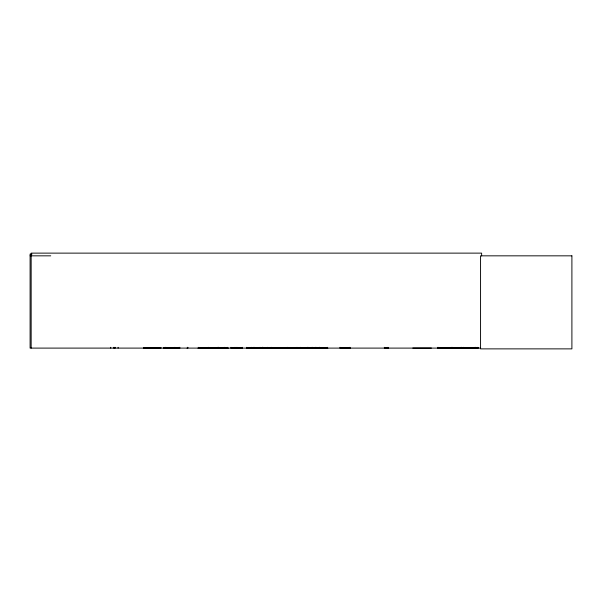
<?xml version="1.0" encoding="UTF-8"?>
<svg xmlns="http://www.w3.org/2000/svg" width="602" height="602" viewBox="0 0 602 602"><rect width="100%" height="100%" fill="white"/><g stroke="black" fill="none" stroke-linecap="round" stroke-linejoin="round"><path stroke-width="0.9" d="M164.496 348.099L179.787 348.069L164.91 348.009M477.8 347.489L477.807 348.099L477.89 347.489L477.905 348.076L437.963 348.069L477.243 347.911M440.002 348.076L440.017 347.489L440.107 348.099L440.228 347.67L465.504 347.67L465.429 348.061M440.092 348.076L440.115 347.489L440.002 348.099M440.288 347.67L440.28 348.084L440.22 347.67M440.002 347.76L477.905 347.73M477.913 348.061L477.89 347.489M307.9 348.009L327.556 348.009M198.321 348.009L208.209 347.911L197.907 348.069M287.049 348.009L296.854 348.009M300.059 348.009L307.208 348.009M31.981 254.089L30.1 254.089L30.1 348.099L480.682 348.099M30.1 255.835L50.749 255.835M143.569 347.738L161.012 347.723M271.382 347.723L310.632 347.723M143.585 348.054L160.99 348.054M187.591 348.009L187.011 348.099M228.241 348.099L208.465 347.979L227.827 348.009M327.887 348.099L246.767 347.911L271.389 348.009M350.379 348.099L340.115 347.979L349.965 348.009M388.674 348.099L384.467 347.911L388.117 348.009M412.791 348.046L431.401 348.046M164.444 348.099L163.518 347.693L163.684 348.099M154.624 348.069L153.706 347.663L153.871 348.069M218.428 348.024L218.375 347.324M481.623 255.94L481.623 253.126L31.161 253.126L31.161 348.099M477.243 347.324L477.243 348.099M475.324 347.324L475.339 348.099M475.031 347.324L475.008 348.099M463.284 347.324L463.284 348.099M461.373 347.324L461.388 348.099M461.072 347.324L461.057 348.099M452.012 347.324L452.012 348.099M451.921 347.324L451.914 348.099M438.053 347.324L438.06 348.099M437.963 347.324L437.963 348.099M387.929 347.324L387.929 348.099M384.369 347.324L384.369 348.099M349.83 347.324L349.83 348.099M340.025 347.324L340.025 348.099M327.443 347.324L327.443 348.099M319.459 347.324L319.459 348.099M319.361 347.324L319.361 348.099M315.997 347.324L315.997 348.099M315.553 347.324L315.553 348.099M312.205 347.324L312.205 348.099M311.994 347.324L311.994 348.099M308.013 347.324L308.013 348.099M307.374 347.324L307.374 348.099M300.225 347.324L300.225 348.099M296.989 347.324L296.989 348.099M287.184 347.324L287.184 348.099M271.231 347.324L271.231 348.099M267.664 347.324L267.657 348.099M262.893 347.324L262.893 348.099M262.51 347.324L262.51 348.099M262.419 347.324L262.419 348.099M260.041 347.324L260.041 348.099M254.247 347.324L254.247 348.099M253.705 347.324L253.698 348.099M251.704 347.324L251.704 348.099M246.685 347.324L246.685 348.099M242.516 347.324L242.516 348.099M236.94 347.324L236.94 348.099M234.953 347.324L234.953 348.099M231.017 347.324L231.017 348.099M227.691 347.324L227.691 348.099M224.298 347.324L224.298 348.099M218.195 347.324L218.195 348.099M217.886 347.324L217.886 348.099M208.382 347.324L208.277 348.099M198.457 347.324L198.457 348.099M187.786 347.324L187.786 348.099M187.696 347.324L187.696 348.099M179.78 347.324L179.787 348.099M179.035 347.324L179.042 348.099M174.851 347.324L174.851 348.099M165.821 347.324L165.828 348.099M165.083 347.324L165.091 348.099M118.112 347.324L118.112 348.099M115.215 347.324L115.215 348.099M113.695 347.324L113.695 348.099M110.745 347.324L110.745 348.099M242.433 347.911L231.13 347.979L242.433 347.911M571.9 255.835L480.562 255.835L480.562 348.874L571.9 348.874L571.9 255.835M114.478 348.099L114.478 347.324L114.433 348.099"/></g></svg>
